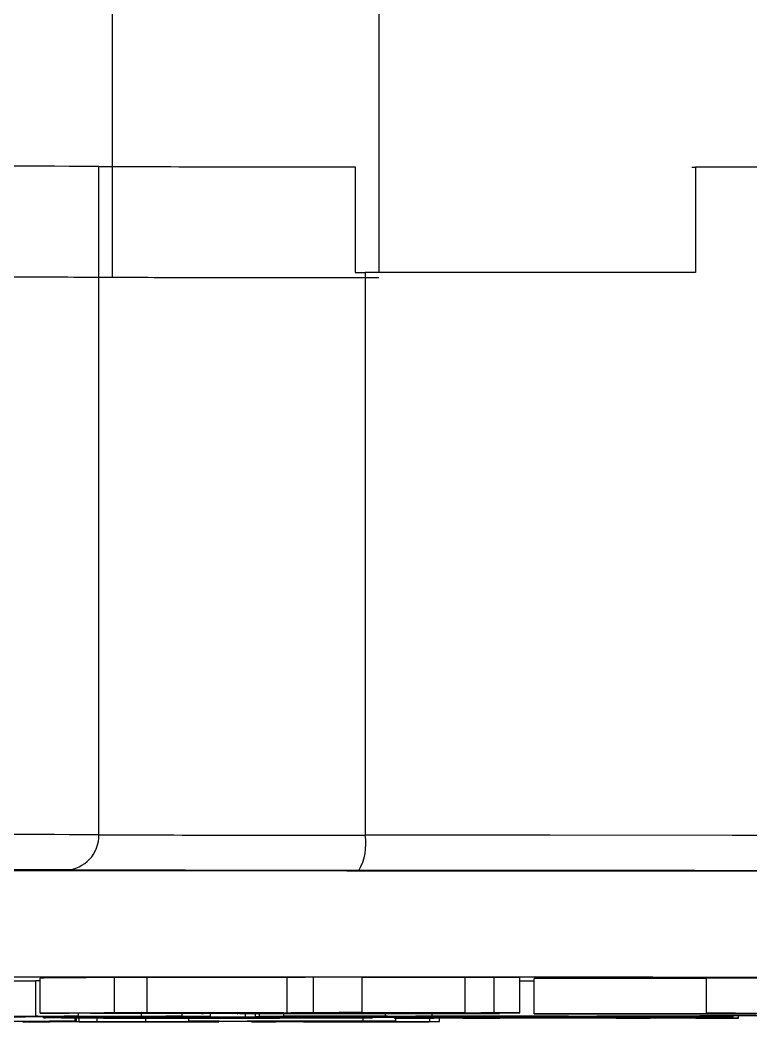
# Model space of a CAD drawing. Header units: millimetres. Extents: x 2003 to 4439, y 563 to 2285.
# Drawn here: x 2823.04 to 2843.82, y 663.92 to 692.4 of the extents above; entities that cross this region are included whole.
import ezdxf

# ---------------------------------------------------------------- set-up
doc = ezdxf.new("R2010")
doc.units = ezdxf.units.MM

msp = doc.modelspace()

# ---------------------------------------------------------------- linework, layer by layer
at = {"color": 7, "linetype": 'Continuous', "lineweight": 25}
for p, q in [((2833.238, 719.652), (2833.238, 685.225)), ((2825.668, 685.08), (2825.668, 718.915)), ((2825.283, 669.238), (2825.283, 688.238)), ((2832.568, 688.225), (2832.568, 685.225)), ((2842.138, 688.219), (2842.242, 688.22)), ((2842.242, 688.22), (2842.242, 685.22)), ((2832.855, 685.225), (2832.855, 669.225)), ((2823.617, 664.164), (2823.617, 665.164)), ((2826.658, 665.182), (2825.718, 665.184)), ((2825.718, 665.184), (2825.718, 664.184)), ((2830.636, 665.18), (2826.658, 665.182)), ((2826.658, 664.182), (2826.658, 665.182)), ((2830.636, 664.18), (2830.636, 665.18)), ((2832.768, 665.185), (2831.389, 665.187)), ((2831.389, 664.187), (2831.389, 665.187)), ((2832.768, 664.185), (2832.768, 665.185)), ((2835.694, 665.177), (2832.768, 665.179)), ((2836.521, 665.178), (2835.694, 665.177)), ((2835.694, 664.177), (2835.694, 665.177)), ((2837.25, 665.176), (2836.521, 665.178)), ((2836.521, 664.178), (2836.521, 665.178)), ((2837.25, 664.176), (2837.25, 665.176)), ((2837.662, 664.149), (2837.662, 665.149)), ((2846.621, 665.158), (2842.553, 665.164)), ((2842.553, 664.164), (2842.553, 665.164)), ((2823.492, 665.075), (2821.932, 665.075)), ((2823.617, 665.083), (2823.492, 665.083)), ((2823.492, 664.083), (2823.492, 665.083)), ((2837.662, 665.079), (2837.25, 665.079)), ((2819.851, 664.072), (2826.844, 664.072)), ((2821.527, 664.075), (2823.55, 664.075)), ((2826.497, 664.075), (2821.643, 664.075)), ((2823.145, 664.071), (2821.758, 664.071)), ((2823.203, 664.057), (2822.51, 664.057)), ((2822.856, 664.068), (2823.145, 664.071)), ((2823.145, 664.068), (2826.728, 664.068)), ((2824.59, 664.067), (2823.203, 664.067)), ((2823.203, 664.067), (2823.203, 664.057)), ((2823.492, 664.083), (2824.706, 664.082)), ((2824.737, 664.164), (2823.617, 664.164)), ((2823.714, 664.035), (2823.714, 664.067)), ((2828.462, 664.071), (2824.243, 664.071)), ((2824.706, 664.082), (2824.301, 664.081)), ((2824.301, 664.081), (2824.301, 664.075)), ((2824.301, 664.075), (2826.497, 664.075)), ((2824.59, 664.057), (2824.59, 664.067)), ((2825.284, 664.058), (2824.59, 664.057)), ((2824.608, 663.936), (2824.608, 664.058)), ((2824.644, 663.935), (2824.644, 664.058)), ((2824.706, 664.082), (2824.706, 664.164)), ((2824.72, 663.918), (2824.72, 664.058)), ((2824.955, 664.166), (2824.737, 664.164)), ((2829, 664.165), (2824.955, 664.166)), ((2825.741, 664.174), (2825.047, 664.167)), ((2825.047, 664.167), (2829.093, 664.165)), ((2825.232, 663.918), (2825.232, 664.058)), ((2826.786, 664.067), (2825.284, 664.067)), ((2825.284, 664.067), (2825.284, 664.058)), ((2825.284, 664.057), (2825.284, 664.058)), ((2825.284, 664.057), (2825.284, 664.057)), ((2825.718, 664.184), (2826.658, 664.182)), ((2829.786, 664.172), (2825.741, 664.174)), ((2826.499, 664.181), (2825.833, 664.175)), ((2825.833, 664.175), (2829.879, 664.173)), ((2826.497, 664.081), (2826.497, 664.166)), ((2826.497, 664.075), (2826.497, 664.081)), ((2826.497, 664.081), (2827.653, 664.08)), ((2826.497, 664.073), (2826.497, 664.075)), ((2827.249, 664.074), (2826.497, 664.073)), ((2830.544, 664.179), (2826.499, 664.181)), ((2826.623, 663.918), (2826.623, 664.055)), ((2826.658, 664.182), (2830.636, 664.18)), ((2826.728, 664.068), (2826.728, 664.071)), ((2826.728, 664.068), (2827.133, 664.069)), ((2826.786, 664.058), (2826.786, 664.067)), ((2826.844, 664.072), (2826.844, 664.074)), ((2826.844, 664.072), (2827.538, 664.073)), ((2827.133, 664.069), (2827.133, 664.071)), ((2827.133, 664.069), (2827.942, 664.067)), ((2827.653, 664.08), (2827.191, 664.079)), ((2827.191, 664.079), (2827.193, 664.078)), ((2827.249, 664.074), (2827.249, 664.079)), ((2827.538, 664.073), (2827.538, 664.079)), ((2827.538, 664.073), (2828.462, 664.071)), ((2827.942, 664.067), (2827.538, 664.067)), ((2827.538, 664.067), (2827.538, 664.058)), ((2827.54, 664.057), (2827.54, 664.067)), ((2827.653, 664.08), (2827.653, 664.165)), ((2827.837, 663.937), (2827.837, 664.067)), ((2827.942, 664.067), (2827.942, 664.071)), ((2828.202, 664.165), (2828.202, 664.157)), ((2828.258, 664.158), (2829, 664.165)), ((2828.258, 664.158), (2828.258, 664.165)), ((2828.341, 664.051), (2828.341, 664.071)), ((2828.392, 664.022), (2828.392, 664.071)), ((2828.462, 664.071), (2828.462, 664.165)), ((2828.97, 664.033), (2828.97, 664.034)), ((2828.97, 664.034), (2833.064, 664.034)), ((2829.456, 664.033), (2828.97, 664.033)), ((2829.093, 664.165), (2829.786, 664.172)), ((2829.093, 664.172), (2829.093, 664.165)), ((2829.943, 664.164), (2829.247, 664.158)), ((2834.625, 664.151), (2829.365, 664.154)), ((2829.456, 664.05), (2829.456, 664.154)), ((2829.734, 664.06), (2829.734, 664.154)), ((2829.791, 664.06), (2829.734, 664.06)), ((2829.849, 664.069), (2829.849, 664.154)), ((2830.369, 664.068), (2829.849, 664.069)), ((2829.849, 664.069), (2833.49, 664.069)), ((2829.879, 664.173), (2830.544, 664.179)), ((2829.879, 664.179), (2829.879, 664.173)), ((2829.886, 664.156), (2829.886, 664.164)), ((2829.886, 664.156), (2834.54, 664.153)), ((2834.124, 664.162), (2829.943, 664.164)), ((2830.729, 664.171), (2830.035, 664.165)), ((2830.035, 664.165), (2834.217, 664.163)), ((2830.253, 664.05), (2830.253, 664.068)), ((2830.427, 664.025), (2830.427, 664.031)), ((2831.005, 664.055), (2830.485, 664.057)), ((2830.485, 664.057), (2835.917, 664.057)), ((2830.543, 664.079), (2830.543, 664.153)), ((2831.005, 664.078), (2830.543, 664.079)), ((2830.543, 664.079), (2833.49, 664.079)), ((2834.91, 664.169), (2830.729, 664.171)), ((2831.487, 664.178), (2830.821, 664.172)), ((2830.821, 664.172), (2835.003, 664.17)), ((2831.641, 664.079), (2831.005, 664.078)), ((2831.131, 664.051), (2831.769, 664.043)), ((2831.769, 664.043), (2831.284, 664.043)), ((2831.389, 664.187), (2832.768, 664.185)), ((2835.668, 664.176), (2831.487, 664.178)), ((2832.118, 664.184), (2831.579, 664.179)), ((2831.579, 664.179), (2835.694, 664.177)), ((2833.49, 664.079), (2831.641, 664.079)), ((2833.895, 664.068), (2831.756, 664.068)), ((2831.769, 664.068), (2831.769, 664.043)), ((2831.769, 664.031), (2831.769, 664.022)), ((2832.768, 664.185), (2832.118, 664.184)), ((2842.39, 664.056), (2832.392, 664.056)), ((2833.064, 664.033), (2832.659, 664.033)), ((2832.793, 663.939), (2832.793, 664.033)), ((2832.854, 664.062), (2835.917, 664.062)), ((2833.317, 664.061), (2832.854, 664.062)), ((2833.064, 664.034), (2833.064, 664.056)), ((2833.064, 664.034), (2833.064, 664.033)), ((2833.952, 664.061), (2833.317, 664.061)), ((2833.432, 664.083), (2833.432, 664.152)), ((2833.432, 664.083), (2834.761, 664.082)), ((2833.49, 664.069), (2833.49, 664.079)), ((2833.687, 664.022), (2833.687, 664.056)), ((2833.687, 664.021), (2833.687, 664.022)), ((2833.687, 664.022), (2833.93, 664.022)), ((2836.681, 664.021), (2833.687, 664.021)), ((2833.726, 663.935), (2833.726, 664.021)), ((2833.93, 664.022), (2833.93, 664.056)), ((2833.939, 664.16), (2834.124, 664.162)), ((2833.939, 664.16), (2833.939, 664.162)), ((2835.059, 664.161), (2833.939, 664.16)), ((2835.917, 664.061), (2833.952, 664.061)), ((2834.217, 664.17), (2834.217, 664.163)), ((2834.217, 664.163), (2834.91, 664.169)), ((2834.761, 664.082), (2834.299, 664.081)), ((2834.299, 664.081), (2834.299, 664.079)), ((2834.299, 664.079), (2838.633, 664.079)), ((2838.633, 664.079), (2834.299, 664.079)), ((2834.299, 664.079), (2834.299, 664.076)), ((2834.299, 664.076), (2838.633, 664.076)), ((2838.633, 664.075), (2834.299, 664.075)), ((2834.299, 664.075), (2834.299, 664.072)), ((2834.299, 664.072), (2838.633, 664.072)), ((2838.633, 664.071), (2834.299, 664.071)), ((2834.299, 664.071), (2834.299, 664.069)), ((2834.299, 664.069), (2838.633, 664.069)), ((2834.54, 664.153), (2834.54, 664.161)), ((2834.693, 663.925), (2834.693, 664.021)), ((2834.761, 664.082), (2834.761, 664.161)), ((2834.82, 664.024), (2834.82, 664.056)), ((2834.82, 664.024), (2837.972, 664.051)), ((2838.056, 664.068), (2834.935, 664.068)), ((2834.968, 663.925), (2834.968, 664.021)), ((2835.003, 664.177), (2835.003, 664.17)), ((2835.003, 664.17), (2835.668, 664.176)), ((2835.694, 664.177), (2836.521, 664.178)), ((2836.438, 664.032), (2835.71, 664.025)), ((2835.859, 664.067), (2835.859, 664.068)), ((2835.859, 664.067), (2837.189, 664.066)), ((2835.917, 664.057), (2835.917, 664.061)), ((2836.107, 664.16), (2836.444, 664.16)), ((2840.073, 664.032), (2836.438, 664.032)), ((2836.438, 664.022), (2836.438, 664.032)), ((2836.438, 664.022), (2836.681, 664.022)), ((2836.521, 664.178), (2837.25, 664.176)), ((2837.25, 664.176), (2836.534, 664.175)), ((2838.296, 664.048), (2836.6, 664.033)), ((2836.6, 664.033), (2839.992, 664.033)), ((2837.189, 664.066), (2836.669, 664.065)), ((2836.669, 664.065), (2836.669, 664.062)), ((2836.669, 664.062), (2838.229, 664.062)), ((2839.963, 664.061), (2836.669, 664.061)), ((2836.669, 664.061), (2836.669, 664.057)), ((2836.669, 664.057), (2840.309, 664.057)), ((2836.675, 664.153), (2836.675, 664.175)), ((2836.681, 664.022), (2836.681, 664.032)), ((2836.681, 664.022), (2836.681, 664.021)), ((2837.189, 664.066), (2837.189, 664.068)), ((2837.711, 664.148), (2837.662, 664.149)), ((2837.972, 664.051), (2837.972, 664.056)), ((2837.972, 664.051), (2839.183, 664.051)), ((2838.229, 664.062), (2838.229, 664.071)), ((2838.229, 664.062), (2838.922, 664.063)), ((2838.377, 664.048), (2838.296, 664.048)), ((2839.992, 664.033), (2838.377, 664.048)), ((2843.141, 664.068), (2838.402, 664.068)), ((2838.576, 664.083), (2839.905, 664.082)), ((2838.633, 664.076), (2838.633, 664.079)), ((2838.633, 664.072), (2838.633, 664.075)), ((2838.633, 664.069), (2838.633, 664.071)), ((2838.922, 664.063), (2839.963, 664.061)), ((2839.183, 664.051), (2839.183, 664.056)), ((2839.183, 664.051), (2842.254, 664.024)), ((2839.905, 664.082), (2839.443, 664.081)), ((2839.443, 664.081), (2839.443, 664.079)), ((2839.443, 664.079), (2840.772, 664.079)), ((2842.621, 664.079), (2839.443, 664.079)), ((2839.443, 664.079), (2839.443, 664.069)), ((2839.443, 664.069), (2840.83, 664.069)), ((2839.989, 664.022), (2839.989, 664.032)), ((2839.989, 664.021), (2839.989, 664.022)), ((2839.989, 664.022), (2840.312, 664.022)), ((2843.468, 664.021), (2839.989, 664.021)), ((2840.879, 664.024), (2840.073, 664.032)), ((2840.309, 664.057), (2840.309, 664.068)), ((2840.309, 664.057), (2841.176, 664.058)), ((2840.312, 664.022), (2840.312, 664.03)), ((2840.772, 664.079), (2841.523, 664.081)), ((2840.83, 664.069), (2840.83, 664.079)), ((2840.83, 664.069), (2841.812, 664.071)), ((2841.176, 664.058), (2842.39, 664.056)), ((2841.523, 664.081), (2842.621, 664.079)), ((2841.812, 664.071), (2841.812, 664.079)), ((2841.812, 664.071), (2843.141, 664.068)), ((2842.254, 664.024), (2842.254, 664.056)), ((2842.697, 664.163), (2842.553, 664.164)), ((2842.553, 664.164), (2846.621, 664.158)), ((2842.621, 664.079), (2842.621, 664.091)), ((2843.141, 664.068), (2843.141, 664.089)), ((2843.225, 664.022), (2843.225, 664.089)), ((2843.225, 664.022), (2843.468, 664.022)), ((2843.315, 664.063), (2843.315, 664.089)), ((2843.315, 664.063), (2843.315, 664.062)), ((2843.468, 664.022), (2843.468, 664.088)), ((2843.468, 664.022), (2843.468, 664.021)), ((2822.186, 663.935), (2824.608, 663.936)), ((2823.895, 663.918), (2823.044, 663.934)), ((2823.119, 663.917), (2823.119, 663.932)), ((2823.155, 663.916), (2823.119, 663.917)), ((2823.119, 663.917), (2823.479, 663.917)), ((2828.462, 663.918), (2823.155, 663.916)), ((2823.479, 663.917), (2823.479, 663.926)), ((2823.868, 663.934), (2824.72, 663.918)), ((2824.644, 663.935), (2824.284, 663.935)), ((2824.608, 663.936), (2824.644, 663.935)), ((2825.232, 663.918), (2826.623, 663.918)), ((2827.837, 663.937), (2832.793, 663.939)), ((2827.904, 663.936), (2827.837, 663.937)), ((2828.157, 663.936), (2827.904, 663.936)), ((2828.424, 663.922), (2828.694, 663.922)), ((2828.694, 663.922), (2828.462, 663.918)), ((2830.291, 663.92), (2828.702, 663.935)), ((2829.511, 663.936), (2830.2, 663.929)), ((2829.621, 663.919), (2829.621, 663.926)), ((2829.688, 663.918), (2829.621, 663.919)), ((2829.621, 663.919), (2829.923, 663.919)), ((2834.845, 663.92), (2829.688, 663.918)), ((2831.293, 663.937), (2829.877, 663.937)), ((2829.923, 663.919), (2829.923, 663.923)), ((2830.2, 663.929), (2830.2, 663.937)), ((2830.2, 663.929), (2831.666, 663.93)), ((2831.732, 663.929), (2830.266, 663.928)), ((2830.266, 663.928), (2831.1, 663.92)), ((2831.1, 663.92), (2831.1, 663.929)), ((2831.643, 663.92), (2831.643, 663.929)), ((2831.643, 663.92), (2832.957, 663.92)), ((2832.404, 663.932), (2832.339, 663.933)), ((2832.339, 663.933), (2832.641, 663.933)), ((2832.641, 663.933), (2833.296, 663.927)), ((2832.793, 663.939), (2833.726, 663.935)), ((2832.994, 663.927), (2832.949, 663.927)), ((2832.957, 663.92), (2832.957, 663.927)), ((2833.296, 663.927), (2832.994, 663.927)), ((2833.726, 663.935), (2833.496, 663.935)), ((2834.693, 663.925), (2834.968, 663.925)), ((2834.968, 663.925), (2834.845, 663.92))]:
    msp.add_line(p, q, dxfattribs=at)
at = {"color": 7, "linetype": 'Continuous', "lineweight": 25, "flags": 128}
for points in [[(2895.37, 688.104), (2894.578, 688.11), (2892.708, 688.12), (2890.494, 688.131), (2887.946, 688.141), (2885.076, 688.151), (2881.898, 688.161), (2878.425, 688.17), (2874.674, 688.178), (2870.663, 688.186), (2866.41, 688.193), (2861.935, 688.2), (2857.258, 688.206), (2852.402, 688.211), (2847.389, 688.216), (2842.242, 688.22)], [(2832.568, 685.225), (2832.604, 685.225), (2832.64, 685.225), (2832.676, 685.225), (2832.712, 685.225), (2832.748, 685.225), (2832.784, 685.225), (2832.819, 685.225), (2832.855, 685.225)], [(2842.242, 685.22), (2841.084, 685.22), (2839.922, 685.221), (2838.755, 685.222), (2837.583, 685.222), (2836.407, 685.223), (2835.227, 685.224), (2834.043, 685.224), (2832.855, 685.225)], [(2897.252, 669.087), (2896.112, 669.098), (2894.621, 669.109), (2892.785, 669.12), (2890.614, 669.131), (2888.116, 669.141), (2885.304, 669.151), (2882.189, 669.16), (2878.787, 669.169), (2875.111, 669.177), (2871.18, 669.185), (2867.011, 669.192), (2862.623, 669.199), (2858.035, 669.205), (2853.268, 669.21), (2848.344, 669.215), (2843.285, 669.219), (2838.115, 669.222), (2832.855, 669.225)], [(2822.22, 668.241), (2823.046, 668.238), (2823.566, 668.236), (2823.743, 668.233)], [(2823.743, 668.233), (2823.566, 668.23), (2823.046, 668.227), (2822.22, 668.225)], [(2884.72, 668.114), (2882.646, 668.124), (2880.252, 668.134), (2877.551, 668.143), (2874.556, 668.151), (2871.282, 668.16), (2867.745, 668.167), (2863.963, 668.174), (2859.955, 668.181), (2855.74, 668.187), (2851.34, 668.192), (2846.777, 668.197), (2842.073, 668.201), (2837.252, 668.204), (2832.337, 668.206), (2827.354, 668.208), (2822.327, 668.209), (2817.281, 668.209), (2812.241, 668.209), (2807.233, 668.207), (2802.281, 668.205), (2797.41, 668.202)], [(2842.366, 664.094), (2842.551, 664.096), (2843.09, 664.099), (2843.929, 664.101), (2844.986, 664.102), (2846.158, 664.102), (2847.33, 664.102), (2848.387, 664.101), (2849.226, 664.099), (2849.764, 664.096), (2849.95, 664.094), (2849.764, 664.091), (2849.226, 664.089), (2848.387, 664.087), (2847.33, 664.086), (2846.158, 664.086), (2844.986, 664.086), (2843.929, 664.087), (2843.09, 664.089), (2842.551, 664.091), (2842.366, 664.094)], [(2843.187, 664.094), (2843.366, 664.096), (2843.882, 664.098), (2844.672, 664.099), (2845.642, 664.1), (2846.674, 664.1), (2847.644, 664.099), (2848.434, 664.098), (2848.95, 664.096), (2849.129, 664.094), (2848.95, 664.092), (2848.434, 664.09), (2847.644, 664.088), (2846.674, 664.088), (2845.642, 664.088), (2844.672, 664.088), (2843.882, 664.09), (2843.366, 664.092), (2843.187, 664.094)]]:
    msp.add_lwpolyline(points, dxfattribs=at)
at = {"color": 7, "linetype": 'Continuous', "lineweight": 25}
for centre, radius, start, end in [((2818.543, -1304.065), 1992.314, 89.806162, 90.193839), ((2832.263, 2503.121), 1814.896, 269.779653, 270.009649), ((2818.543, -1323.065), 1992.314, 89.806162, 90.193839), ((2824.313, 669.207), 0.971, 272.0036, 1.8174), ((2832.416, 2544.31), 1875.085, 269.782038, 270.013422), ((2831.313, 668.983), 1.561, 330.8519, 8.9032)]:
    msp.add_arc(centre, radius, start, end, dxfattribs=at)
for points in [[(2825.668, 685.08), (2825.344, 685.082), (2824.694, 685.085), (2822.982, 685.088), (2820.913, 685.09), (2818.621, 685.091), (2816.328, 685.09), (2814.259, 685.088), (2812.548, 685.085), (2811.898, 685.082), (2811.573, 685.08)], [(2833.238, 685.067), (2832.399, 685.067), (2830.721, 685.068), (2828.538, 685.071), (2826.739, 685.075), (2826.025, 685.079), (2825.668, 685.08)]]:
    msp.add_open_spline(points, degree=3, dxfattribs=at)
for points, knots in [([(2824.347, 668.237), (2824.083, 668.239), (2823.542, 668.241), (2822.124, 668.244), (2820.407, 668.246), (2818.543, 668.246), (2816.679, 668.246), (2814.962, 668.244), (2813.544, 668.241), (2813.003, 668.239), (2812.739, 668.237)], [0, 0, 0, 0, 0.122089, 0.25, 0.377911, 0.5, 0.622089, 0.75, 0.877911, 1, 1, 1, 1]), ([(2832.677, 668.223), (2831.774, 668.223), (2829.937, 668.224), (2827.523, 668.227), (2825.533, 668.232), (2824.738, 668.236), (2824.347, 668.237)], [0, 0, 0, 0, 0.245796, 0.5, 0.754204, 1, 1, 1, 1]), ([(2896.268, 668.087), (2895.742, 668.092), (2894.68, 668.103), (2892.141, 668.119), (2888.872, 668.134), (2884.809, 668.149), (2879.997, 668.163), (2874.505, 668.176), (2868.411, 668.188), (2861.808, 668.198), (2854.829, 668.207), (2847.587, 668.214), (2840.21, 668.219), (2835.173, 668.221), (2832.677, 668.223)], [0, 0, 0, 0, 0.079959, 0.161371, 0.244142, 0.328893, 0.414217, 0.5, 0.585778, 0.671102, 0.755858, 0.838624, 0.920039, 1, 1, 1, 1]), ([(2750.097, 665.059), (2750.145, 665.063), (2750.252, 665.071), (2751.121, 665.083), (2752.602, 665.097), (2754.778, 665.111), (2757.608, 665.124), (2761.122, 665.137), (2765.276, 665.149), (2770.02, 665.16), (2775.281, 665.17), (2780.973, 665.179), (2786.996, 665.187), (2793.219, 665.193), (2799.584, 665.197), (2805.937, 665.201), (2812.276, 665.202), (2818.543, 665.203), (2824.81, 665.202), (2831.149, 665.201), (2837.501, 665.197), (2843.867, 665.193), (2850.09, 665.187), (2856.113, 665.179), (2861.805, 665.17), (2867.066, 665.16), (2871.81, 665.149), (2875.964, 665.137), (2879.478, 665.124), (2882.308, 665.111), (2884.483, 665.097), (2885.965, 665.083), (2886.836, 665.071), (2886.943, 665.063), (2886.991, 665.059)], [0, 0, 0, 0, 0.023828, 0.053273, 0.084485, 0.115699, 0.147957, 0.180726, 0.213842, 0.247136, 0.28043, 0.313546, 0.346314, 0.378573, 0.409785, 0.440999, 0.470442, 0.499888, 0.529332, 0.558778, 0.58999, 0.621203, 0.653462, 0.68623, 0.719347, 0.752641, 0.785934, 0.819051, 0.851819, 0.884078, 0.915289, 0.946503, 0.975948, 1, 1, 1, 1]), ([(2825.718, 665.184), (2825.586, 665.182), (2825.211, 665.178), (2824.522, 665.172), (2823.918, 665.167), (2823.617, 665.164)], [0, 0, 0, 0, 0.212583, 0.606196, 1, 1, 1, 1]), ([(2831.389, 665.187), (2831.326, 665.187), (2831.201, 665.185), (2830.952, 665.183), (2830.758, 665.181), (2830.636, 665.18)], [0, 0, 0, 0, 0.272745, 0.545491, 1, 1, 1, 1]), ([(2842.553, 665.15), (2841.667, 665.15), (2840.073, 665.149), (2838.404, 665.149), (2837.662, 665.149)], [0, 0, 0, 0, 0.55606, 1, 1, 1, 1]), ([(2824.243, 664.071), (2824.121, 664.071), (2823.875, 664.07), (2823.501, 664.069), (2823.285, 664.068), (2823.145, 664.068)], [0, 0, 0, 0, 0.259762, 0.519402, 1, 1, 1, 1]), ([(2823.548, 664.076), (2823.548, 664.077), (2823.547, 664.078), (2823.538, 664.08), (2823.509, 664.082), (2823.492, 664.083)], [0, 0, 0, 0, 0.1670531, 0.5016287, 1, 1, 1, 1]), ([(2823.617, 664.164), (2823.782, 664.165), (2824.252, 664.169), (2824.974, 664.176), (2825.47, 664.181), (2825.718, 664.184)], [0, 0, 0, 0, 0.212581, 0.606192, 1, 1, 1, 1]), ([(2823.714, 664.035), (2823.743, 664.037), (2823.816, 664.041), (2824.57, 664.045), (2825.721, 664.049), (2826.799, 664.05), (2827.721, 664.051), (2828.238, 664.051), (2828.341, 664.051)], [0, 0, 0, 0, 0.211208, 0.543916, 0.70607, 0.836311, 0.967456, 1, 1, 1, 1]), ([(2828.386, 664.021), (2827.799, 664.021), (2826.807, 664.021), (2825.633, 664.023), (2824.598, 664.026), (2823.863, 664.03), (2823.76, 664.034), (2823.714, 664.035)], [0, 0, 0, 0, 0.187422, 0.316972, 0.445984, 0.752119, 1, 1, 1, 1]), ([(2828.29, 664.05), (2828.052, 664.05), (2827.579, 664.05), (2826.829, 664.049), (2826.023, 664.046), (2825.385, 664.043), (2825.099, 664.039), (2825.071, 664.037), (2825.057, 664.035)], [0, 0, 0, 0, 0.087728, 0.173959, 0.328461, 0.554861, 0.777023, 1, 1, 1, 1]), ([(2825.057, 664.035), (2825.086, 664.034), (2825.145, 664.031), (2825.6, 664.027), (2826.135, 664.025), (2826.831, 664.023), (2827.59, 664.022), (2828.137, 664.022), (2828.392, 664.022)], [0, 0, 0, 0, 0.254742, 0.50973, 0.682774, 0.792634, 0.903219, 1, 1, 1, 1]), ([(2825.284, 664.057), (2825.45, 664.057), (2825.78, 664.057), (2826.166, 664.057), (2826.439, 664.057), (2826.58, 664.057), (2826.683, 664.057), (2826.744, 664.057), (2826.78, 664.058), (2826.784, 664.058), (2826.786, 664.058)], [0, 0, 0, 0, 0.291265, 0.577908, 0.673859, 0.770575, 0.821169, 0.872133, 0.929983, 1, 1, 1, 1]), ([(2826.555, 664.055), (2826.52, 664.055), (2826.455, 664.056), (2826.156, 664.056), (2825.759, 664.057), (2825.438, 664.057), (2825.284, 664.057)], [0, 0, 0, 0, 0.215567, 0.407136, 0.716043, 1, 1, 1, 1]), ([(2827.538, 664.058), (2827.535, 664.057), (2827.53, 664.057), (2827.349, 664.056), (2827.031, 664.055), (2826.733, 664.055), (2826.555, 664.055)], [0, 0, 0, 0, 0.273904, 0.481798, 0.689877, 1, 1, 1, 1]), ([(2827.201, 664.076), (2827.205, 664.076), (2827.213, 664.075), (2827.237, 664.075), (2827.249, 664.074)], [0, 0, 0, 0, 0.499804, 1, 1, 1, 1]), ([(2829.365, 664.154), (2829.17, 664.154), (2828.846, 664.154), (2828.467, 664.155), (2828.258, 664.156), (2828.177, 664.157), (2828.227, 664.157), (2828.258, 664.158)], [0, 0, 0, 0, 0.2631806, 0.4361155, 0.6100885, 0.7625762, 1, 1, 1, 1]), ([(2831.284, 664.043), (2831.076, 664.044), (2830.773, 664.046), (2829.999, 664.048), (2829.207, 664.05), (2828.591, 664.05), (2828.29, 664.05)], [0, 0, 0, 0, 0.421189, 0.615596, 0.812628, 1, 1, 1, 1]), ([(2828.341, 664.051), (2828.479, 664.051), (2828.74, 664.051), (2829.112, 664.051), (2829.341, 664.051), (2829.456, 664.05)], [0, 0, 0, 0, 0.356459, 0.6762528, 1, 1, 1, 1]), ([(2830.562, 664.022), (2830.282, 664.022), (2829.709, 664.021), (2828.914, 664.021), (2828.473, 664.021), (2828.386, 664.021)], [0, 0, 0, 0, 0.432658, 0.887677, 1, 1, 1, 1]), ([(2828.392, 664.022), (2828.731, 664.022), (2829.244, 664.022), (2829.862, 664.023), (2830.221, 664.023), (2830.375, 664.024), (2830.413, 664.025), (2830.427, 664.025)], [0, 0, 0, 0, 0.362877, 0.547963, 0.734409, 0.906428, 1, 1, 1, 1]), ([(2829.247, 664.158), (2829.22, 664.157), (2829.191, 664.157), (2829.233, 664.157), (2829.236, 664.157)], [0, 0, 0, 0, 0.932699, 1, 1, 1, 1]), ([(2829.289, 664.156), (2829.327, 664.156), (2829.416, 664.156), (2829.635, 664.156), (2829.804, 664.156), (2829.886, 664.156)], [0, 0, 0, 0, 0.272877, 0.648333, 1, 1, 1, 1]), ([(2829.456, 664.05), (2829.521, 664.05), (2829.651, 664.05), (2829.911, 664.05), (2830.117, 664.05), (2830.253, 664.05)], [0, 0, 0, 0, 0.251708, 0.503436, 1, 1, 1, 1]), ([(2830.427, 664.031), (2830.42, 664.031), (2830.41, 664.032), (2830.274, 664.032), (2830.074, 664.033), (2829.788, 664.033), (2829.572, 664.033), (2829.456, 664.033)], [0, 0, 0, 0, 0.2578562, 0.4223337, 0.5883002, 0.7795784, 1, 1, 1, 1]), ([(2829.734, 664.06), (2830.33, 664.061), (2831.361, 664.062), (2832.824, 664.065), (2833.499, 664.067), (2833.895, 664.068)], [0, 0, 0, 0, 0.36202, 0.6263638, 1, 1, 1, 1]), ([(2834.935, 664.068), (2834.533, 664.067), (2833.525, 664.064), (2831.639, 664.061), (2830.238, 664.06), (2829.791, 664.06)], [0, 0, 0, 0, 0.3105248, 0.7800713, 1, 1, 1, 1]), ([(2830.253, 664.05), (2830.383, 664.05), (2830.638, 664.05), (2830.943, 664.05), (2831.071, 664.051), (2831.131, 664.051)], [0, 0, 0, 0, 0.3565311, 0.6963223, 1, 1, 1, 1]), ([(2831.756, 664.068), (2831.59, 664.068), (2831.273, 664.068), (2830.809, 664.068), (2830.516, 664.068), (2830.369, 664.068)], [0, 0, 0, 0, 0.35686, 0.67714, 1, 1, 1, 1]), ([(2831.206, 664.023), (2831.135, 664.023), (2830.971, 664.023), (2830.739, 664.023), (2830.615, 664.022), (2830.562, 664.022)], [0, 0, 0, 0, 0.301306, 0.696717, 1, 1, 1, 1]), ([(2830.636, 664.18), (2830.71, 664.18), (2830.858, 664.182), (2831.112, 664.184), (2831.282, 664.186), (2831.389, 664.187)], [0, 0, 0, 0, 0.2727442, 0.5454921, 1, 1, 1, 1]), ([(2832.392, 664.056), (2832.225, 664.056), (2831.909, 664.056), (2831.444, 664.056), (2831.152, 664.056), (2831.005, 664.055)], [0, 0, 0, 0, 0.35686, 0.67714, 1, 1, 1, 1]), ([(2831.769, 664.022), (2831.725, 664.022), (2831.637, 664.023), (2831.475, 664.023), (2831.325, 664.023), (2831.226, 664.023), (2831.206, 664.023)], [0, 0, 0, 0, 0.252541, 0.505388, 0.89895, 1, 1, 1, 1]), ([(2832.659, 664.033), (2832.526, 664.033), (2832.302, 664.033), (2832.035, 664.033), (2831.865, 664.032), (2831.779, 664.032), (2831.772, 664.031), (2831.769, 664.031)], [0, 0, 0, 0, 0.277602, 0.465557, 0.653489, 0.849158, 1, 1, 1, 1]), ([(2833.49, 664.079), (2833.489, 664.08), (2833.486, 664.081), (2833.471, 664.082), (2833.447, 664.083), (2833.432, 664.083)], [0, 0, 0, 0, 0.279578, 0.559168, 1, 1, 1, 1]), ([(2833.93, 664.022), (2834.053, 664.022), (2834.263, 664.022), (2834.519, 664.022), (2834.704, 664.023), (2834.779, 664.023), (2834.811, 664.024), (2834.82, 664.024)], [0, 0, 0, 0, 0.268165, 0.456817, 0.645375, 0.906381, 1, 1, 1, 1]), ([(2834.54, 664.153), (2834.631, 664.153), (2834.795, 664.153), (2835.023, 664.153), (2835.202, 664.154), (2835.461, 664.155), (2835.677, 664.157), (2835.94, 664.159), (2836.107, 664.16)], [0, 0, 0, 0, 0.07162, 0.129699, 0.187858, 0.251244, 0.523134, 1, 1, 1, 1]), ([(2836.675, 664.153), (2836.511, 664.152), (2836.233, 664.152), (2835.646, 664.151), (2835.115, 664.151), (2834.767, 664.151), (2834.625, 664.151)], [0, 0, 0, 0, 0.312528, 0.530177, 0.809183, 1, 1, 1, 1]), ([(2836.534, 664.175), (2836.385, 664.174), (2836.088, 664.171), (2835.579, 664.166), (2835.253, 664.163), (2835.059, 664.161)], [0, 0, 0, 0, 0.289148, 0.578294, 1, 1, 1, 1]), ([(2835.71, 664.025), (2835.699, 664.025), (2835.678, 664.025), (2835.645, 664.025), (2835.635, 664.024), (2835.629, 664.024)], [0, 0, 0, 0, 0.25022, 0.500508, 1, 1, 1, 1]), ([(2835.629, 664.024), (2835.638, 664.024), (2835.652, 664.023), (2835.73, 664.023), (2835.827, 664.022), (2835.981, 664.022), (2836.191, 664.022), (2836.352, 664.022), (2836.438, 664.022)], [0, 0, 0, 0, 0.284135, 0.450473, 0.560568, 0.671794, 0.825494, 1, 1, 1, 1]), ([(2835.917, 664.062), (2835.915, 664.063), (2835.912, 664.064), (2835.895, 664.066), (2835.871, 664.067), (2835.859, 664.067)], [0, 0, 0, 0, 0.39313, 0.696516, 1, 1, 1, 1]), ([(2836.444, 664.16), (2836.374, 664.159), (2836.24, 664.158), (2836.104, 664.156), (2836.209, 664.154), (2836.467, 664.153), (2836.645, 664.153), (2836.675, 664.153)], [0, 0, 0, 0, 0.2884014, 0.5546776, 0.7569491, 0.9590558, 1, 1, 1, 1]), ([(2837.662, 664.149), (2838.331, 664.149), (2839.584, 664.149), (2841.4, 664.149), (2843.443, 664.151), (2845.1, 664.154), (2846.05, 664.157), (2846.377, 664.157)], [0, 0, 0, 0, 0.198997, 0.37265, 0.545625, 0.843257, 1, 1, 1, 1]), ([(2847.225, 664.156), (2846.802, 664.155), (2845.735, 664.152), (2843.513, 664.149), (2840.572, 664.148), (2838.663, 664.148), (2837.711, 664.148)], [0, 0, 0, 0, 0.185716, 0.467958, 0.734859, 1, 1, 1, 1]), ([(2842.274, 664.061), (2841.663, 664.061), (2840.438, 664.063), (2838.932, 664.065), (2838.313, 664.067), (2838.056, 664.068)], [0, 0, 0, 0, 0.367157, 0.736287, 1, 1, 1, 1]), ([(2838.402, 664.068), (2838.891, 664.067), (2840.004, 664.065), (2841.842, 664.063), (2843.005, 664.063), (2843.315, 664.063)], [0, 0, 0, 0, 0.364385, 0.830851, 1, 1, 1, 1]), ([(2838.633, 664.079), (2838.632, 664.08), (2838.63, 664.081), (2838.617, 664.082), (2838.592, 664.083), (2838.576, 664.083)], [0, 0, 0, 0, 0.2708249, 0.5416574, 1, 1, 1, 1]), ([(2840.312, 664.022), (2840.399, 664.022), (2840.54, 664.022), (2840.708, 664.022), (2840.816, 664.022), (2840.889, 664.022), (2840.94, 664.023), (2840.952, 664.023), (2840.96, 664.023)], [0, 0, 0, 0, 0.25713, 0.418126, 0.515419, 0.613557, 0.771961, 1, 1, 1, 1]), ([(2840.96, 664.023), (2840.958, 664.023), (2840.956, 664.023), (2840.94, 664.024), (2840.903, 664.024), (2840.879, 664.024)], [0, 0, 0, 0, 0.25103, 0.502225, 1, 1, 1, 1]), ([(2842.254, 664.024), (2842.296, 664.024), (2842.38, 664.023), (2842.566, 664.022), (2842.826, 664.022), (2843.053, 664.022), (2843.187, 664.022), (2843.225, 664.022)], [0, 0, 0, 0, 0.25387, 0.509596, 0.715202, 0.920342, 1, 1, 1, 1]), ([(2843.315, 664.062), (2843.189, 664.062), (2842.938, 664.062), (2842.622, 664.062), (2842.398, 664.061), (2842.304, 664.061), (2842.279, 664.061), (2842.274, 664.061)], [0, 0, 0, 0, 0.282135, 0.566109, 0.757606, 0.950164, 1, 1, 1, 1]), ([(2844.174, 664.161), (2844.037, 664.161), (2843.763, 664.161), (2843.274, 664.162), (2842.908, 664.162), (2842.697, 664.163)], [0, 0, 0, 0, 0.296385, 0.592978, 1, 1, 1, 1]), ([(2823.479, 663.917), (2823.568, 663.917), (2823.692, 663.917), (2823.825, 663.917), (2823.883, 663.918), (2823.906, 663.918), (2823.899, 663.918), (2823.895, 663.918)], [0, 0, 0, 0, 0.36734, 0.515297, 0.663697, 0.845087, 1, 1, 1, 1]), ([(2824.284, 663.935), (2824.211, 663.935), (2824.098, 663.935), (2823.969, 663.935), (2823.894, 663.935), (2823.86, 663.934), (2823.865, 663.934), (2823.868, 663.934)], [0, 0, 0, 0, 0.311431, 0.483158, 0.654996, 0.813001, 1, 1, 1, 1]), ([(2824.72, 663.918), (2824.729, 663.918), (2824.746, 663.918), (2824.823, 663.918), (2824.933, 663.918), (2825.075, 663.918), (2825.181, 663.918), (2825.232, 663.918)], [0, 0, 0, 0, 0.226887, 0.389122, 0.551824, 0.783972, 1, 1, 1, 1]), ([(2826.623, 663.918), (2826.87, 663.918), (2827.346, 663.918), (2827.895, 663.919), (2828.263, 663.921), (2828.365, 663.922), (2828.424, 663.922)], [0, 0, 0, 0, 0.254501, 0.491089, 0.704746, 1, 1, 1, 1]), ([(2828.702, 663.935), (2828.686, 663.935), (2828.661, 663.936), (2828.58, 663.936), (2828.482, 663.936), (2828.334, 663.936), (2828.225, 663.936), (2828.157, 663.936)], [0, 0, 0, 0, 0.243865, 0.391737, 0.541046, 0.710969, 1, 1, 1, 1]), ([(2829.877, 663.937), (2829.799, 663.937), (2829.681, 663.937), (2829.56, 663.936), (2829.503, 663.936), (2829.492, 663.936), (2829.505, 663.936), (2829.511, 663.936)], [0, 0, 0, 0, 0.339866, 0.516986, 0.694619, 0.862206, 1, 1, 1, 1]), ([(2829.923, 663.919), (2830.013, 663.919), (2830.139, 663.919), (2830.26, 663.919), (2830.308, 663.919), (2830.312, 663.92), (2830.296, 663.92), (2830.291, 663.92)], [0, 0, 0, 0, 0.37884, 0.527566, 0.676229, 0.889817, 1, 1, 1, 1]), ([(2831.1, 663.92), (2831.12, 663.92), (2831.15, 663.92), (2831.25, 663.92), (2831.369, 663.92), (2831.505, 663.92), (2831.601, 663.92), (2831.643, 663.92)], [0, 0, 0, 0, 0.271137, 0.427796, 0.584166, 0.818016, 1, 1, 1, 1]), ([(2833.496, 663.935), (2833.307, 663.936), (2832.927, 663.936), (2832.287, 663.937), (2831.7, 663.938), (2831.403, 663.938), (2831.293, 663.937)], [0, 0, 0, 0, 0.324948, 0.652823, 0.870839, 1, 1, 1, 1]), ([(2831.666, 663.93), (2831.798, 663.93), (2832.011, 663.93), (2832.26, 663.93), (2832.396, 663.931), (2832.463, 663.931), (2832.441, 663.932), (2832.409, 663.932), (2832.404, 663.932)], [0, 0, 0, 0, 0.2467259, 0.3998867, 0.5540311, 0.6957626, 0.9510683, 1, 1, 1, 1]), ([(2832.949, 663.927), (2832.896, 663.927), (2832.816, 663.928), (2832.574, 663.929), (2832.334, 663.929), (2832.039, 663.929), (2831.844, 663.929), (2831.732, 663.929)], [0, 0, 0, 0, 0.333895, 0.499037, 0.66578, 0.808284, 1, 1, 1, 1]), ([(2832.957, 663.92), (2833.248, 663.92), (2833.748, 663.921), (2834.264, 663.922), (2834.575, 663.923), (2834.65, 663.924), (2834.693, 663.925)], [0, 0, 0, 0, 0.295552, 0.509146, 0.721996, 1, 1, 1, 1])]:
    msp.add_open_spline(points, degree=3, knots=knots, dxfattribs=at)

doc.saveas('drawing.dxf')
